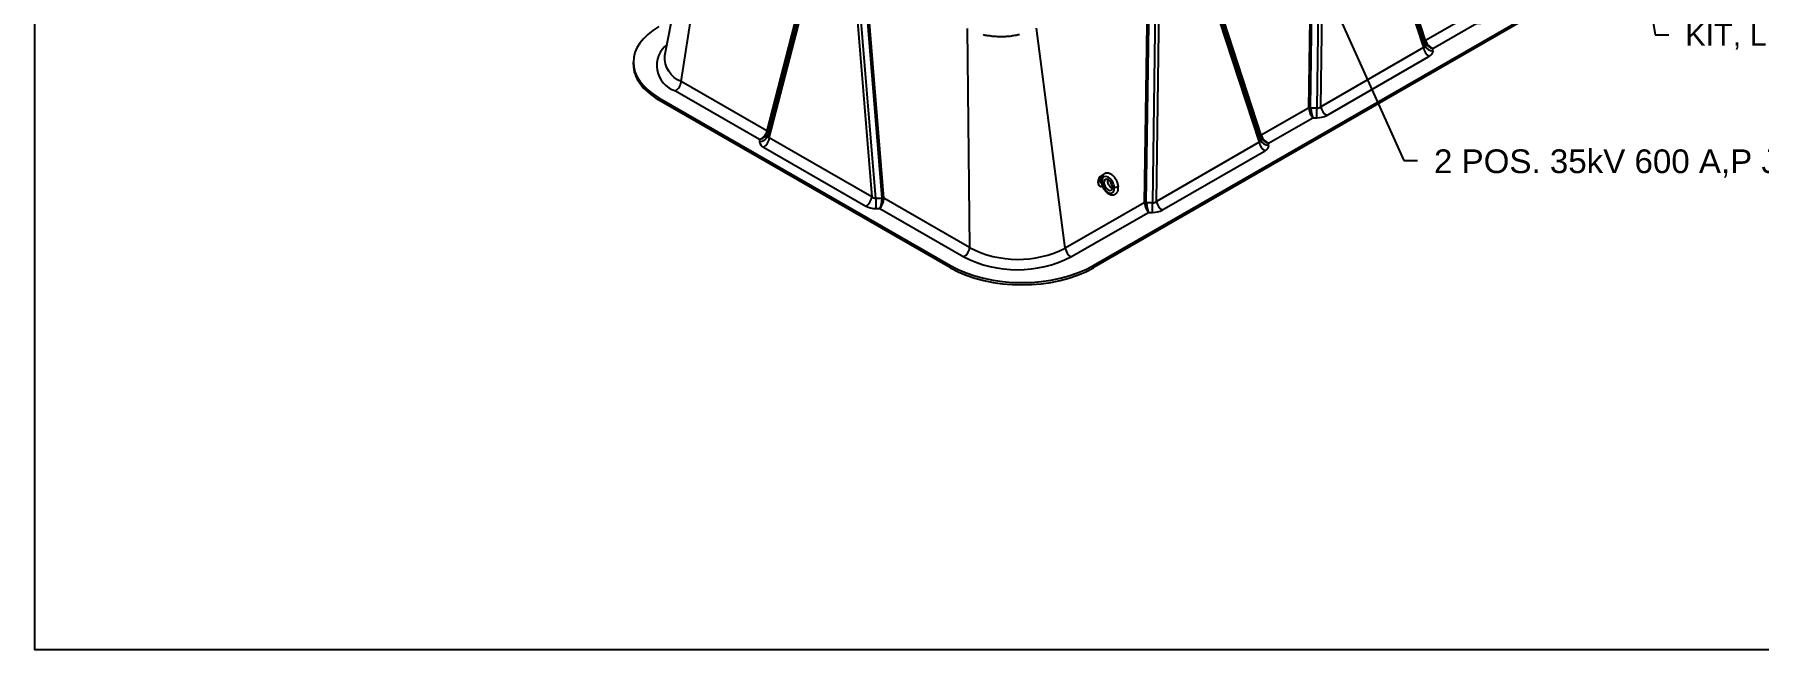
# Model space of a CAD drawing. Header units: feet. Extents: x -208 to 2089, y -974 to 342.
# Drawn here: x 713.6 to 871.3, y -628.9 to -572.6 of the extents above; entities that cross this region are included whole.
import ezdxf
from ezdxf import colors
from ezdxf.entities.mleader import LeaderData, LeaderLine
from ezdxf.math import Vec2, Vec3

# ---------------------------------------------------------------- set-up
doc = ezdxf.new("R2010")
doc.units = ezdxf.units.FT
doc.header["$MEASUREMENT"] = 0
doc.layers.get('Defpoints').update_dxf_attribs({"color": 5})
doc.layers.add('EQUIPMENT', color=6, linetype='Continuous')
doc.layers.add('TEXT', color=1, linetype='Continuous')
doc.styles.add('NEI-A', font='arial.ttf', dxfattribs={"height": 0.1})

msp = doc.modelspace()

# ---------------------------------------------------------------- linework, layer by layer
at = {"layer": 'Defpoints'}
msp.add_lwpolyline([(713.59619, -300.87849), (713.59619, -628.87849), (1211.53397, -628.87849), (1211.45397, -300.87849)], close=True, dxfattribs=at)
at = {"layer": 'EQUIPMENT'}
for points in [[(845.42701, -550.25205), (845.13413, -570.69851), (840.8142, -573.18797), (835.24954, -556.10959)], [(840.75928, -573.35271), (840.77759, -573.68219), (835.28615, -556.82347), (835.17632, -556.23772), (840.74098, -573.3161)], [(784.81981, -564.96911), (780.5731, -581.44343), (772.73865, -576.92214), (775.55758, -558.65395)], [(830.39877, -558.91022), (830.10589, -579.35668), (825.78596, -581.84614), (820.2213, -564.76776)], [(815.37052, -567.56839), (815.07765, -588.01485), (807.86556, -592.17004), (805.22967, -572.03476)], [(815.2607, -587.99655), (815.55357, -567.55009), (816.12102, -567.86127), (815.82814, -588.03316), (815.2607, -588.03316)], [(791.09836, -587.63045), (790.53091, -587.63045), (788.93839, -568.08093), (789.48754, -567.75144), (791.09836, -587.57554)], [(798.8962, -572.08968), (799.11586, -592.11513), (791.2631, -587.59384), (789.67059, -567.76974)], [(800.34228, -572.62052), (800.45211, -572.65713), (800.54364, -572.67543), (800.65347, -572.69374), (800.76329, -572.71204), (800.85482, -572.73035), (800.96465, -572.73035), (801.07448, -572.74865), (801.1843, -572.76695), (801.29413, -572.76695), (801.40396, -572.78526), (801.51379, -572.78526), (801.62362, -572.80356), (801.73345, -572.80356), (801.84328, -572.80356), (801.95311, -572.80356), (802.06293, -572.80356), (802.17276, -572.80356), (802.28259, -572.80356), (802.39242, -572.80356), (802.50225, -572.78526), (802.61208, -572.78526), (802.72191, -572.76695), (802.83174, -572.76695), (802.94157, -572.74865), (803.05139, -572.73035), (803.14292, -572.71204), (803.25275, -572.69374), (803.36258, -572.67543), (803.4724, -572.65713), (803.56393, -572.63882), (803.67376, -572.62052)], [(768.3638, -575.36624), (768.3638, -575.16488)], [(831.73502, -580.05227), (841.12538, -574.63404)], [(780.28022, -582.94442), (789.63398, -588.32603)], [(816.70677, -588.69213), (826.09714, -583.29221)], [(811.0689, -586.53216), (811.01398, -586.51386)], [(811.16042, -585.9098), (811.16042, -585.92811), (811.16042, -585.94641), (811.17873, -585.96472), (811.19703, -585.98302), (811.21533, -586.00133), (811.21533, -586.16607), (811.27025, -586.36742), (811.25194, -586.34912), (811.23364, -586.34912), (811.21533, -586.34912), (811.21533, -586.33081)], [(811.21533, -586.00133), (811.21533, -586.00133)], [(812.69802, -586.47725), (812.69802, -586.49555), (812.69802, -586.51386), (812.69802, -586.53216), (812.67972, -586.53216), (812.66141, -586.55047), (812.64311, -586.56877), (812.6065, -586.58708), (812.56989, -586.58708), (812.53328, -586.60538), (812.47837, -586.60538), (812.44176, -586.60538), (812.40515, -586.60538), (812.36854, -586.60538), (812.35023, -586.58708), (812.33193, -586.58708)]]:
    msp.add_lwpolyline(points, dxfattribs=at)
for points in [[(772.73865, -576.92214, -0.337732737), (771.25596, -574.56083), (774.66065, -557.11635)], [(780.64632, -581.57156), (784.87473, -565.09724), (784.80151, -565.7013), (780.62801, -581.93766), (780.64632, -581.60817, -0.006999535), (780.6598, -581.55436)], [(841.49147, -574.12151), (841.49147, -573.92016), (845.50023, -571.59545), (845.86632, -571.59545, 0.004659653), (845.88638, -570.72429)], [(771.45731, -573.53576, 0.606907296), (772.20781, -577.78247), (779.89582, -582.21223), (779.89582, -582.43189)], [(826.46323, -582.77968), (826.46323, -582.56002), (830.49029, -580.25362), (830.85639, -580.25362, 0.004659653), (830.87644, -579.38246, 0.191702723), (831.2306, -579.23381)], [(790.53149, -587.63213, 0.004801905), (790.53091, -588.54569), (790.89701, -588.54569), (798.58502, -592.97545, 0.239253127), (808.37809, -592.97545), (815.46205, -588.91179), (815.82814, -588.91179)]]:
    msp.add_lwpolyline(points, format="xyb", dxfattribs=at)
for points in [[(835.13971, -557.06144), (840.61284, -573.82863), (831.22248, -579.24685), (831.49705, -559.16649)], [(864.95823, -562.57118), (810.42823, -593.96391), (810.42823, -593.76256), (864.95823, -562.36983)], [(788.5906, -568.04432), (790.16481, -587.46571), (780.79276, -582.0841), (784.94795, -565.95757)], [(820.11147, -565.71961), (825.5846, -582.4868), (816.19424, -587.88672), (816.46881, -567.82466)], [(770.70681, -578.42314), (797.3586, -593.76256), (797.3586, -593.96391), (770.70681, -578.62449)], [(811.16042, -585.92811), (811.16042, -585.96472), (811.16042, -586.00133), (811.16042, -586.05624), (811.17873, -586.11115), (811.17873, -586.12946), (811.17873, -586.14776), (811.17873, -586.18437), (811.19703, -586.20268), (811.19703, -586.22098), (811.19703, -586.23929), (811.19703, -586.25759), (811.19703, -586.2759), (811.21533, -586.33081), (811.23364, -586.42234), (811.27025, -586.49555), (811.28855, -586.56877), (811.32516, -586.64199), (811.38008, -586.73352), (811.41669, -586.80674), (811.4716, -586.86165), (811.52652, -586.93487), (811.58143, -586.98978), (811.63635, -587.0447), (811.70956, -587.09961), (811.72787, -587.13622), (811.76448, -587.15453), (811.80109, -587.17283), (811.8377, -587.19114), (811.87431, -587.20944), (811.91092, -587.22775), (811.92922, -587.24605), (811.96583, -587.26436), (812.00244, -587.26436), (812.03905, -587.28266), (812.07566, -587.28266), (812.13057, -587.28266), (812.16718, -587.30097), (812.20379, -587.30097), (812.2404, -587.28266), (812.27701, -587.28266), (812.31362, -587.28266), (812.35023, -587.26436), (812.38684, -587.24605), (812.42345, -587.22775), (812.46006, -587.20944), (812.49667, -587.19114), (812.51498, -587.17283), (812.55159, -587.13622), (812.56989, -587.11792), (812.58819, -587.08131), (812.6248, -587.0447), (812.64311, -587.00809), (812.66141, -586.97148), (812.66141, -586.95317), (812.67972, -586.91657), (812.69802, -586.87996), (812.69802, -586.84335), (812.71633, -586.78843), (812.71633, -586.75182), (812.71633, -586.71521), (812.71633, -586.6786), (812.71633, -586.64199), (812.71633, -586.60538), (812.71633, -586.56877), (812.69802, -586.47725), (812.69802, -586.40403), (812.67972, -586.31251), (812.66141, -586.23929), (812.64311, -586.16607), (812.6065, -586.07454), (812.56989, -586.00133), (812.53328, -585.92811), (812.49667, -585.85489), (812.44176, -585.78167), (812.38684, -585.70845), (812.33193, -585.65353), (812.27701, -585.58031), (812.2221, -585.5254), (812.18549, -585.5071), (812.14888, -585.47049), (812.13057, -585.45218), (812.09397, -585.43388), (812.05736, -585.41557), (812.02075, -585.39727), (811.98414, -585.37896), (811.94753, -585.36066), (811.91092, -585.34235), (811.87431, -585.34235), (811.8377, -585.32405), (811.80109, -585.32405), (811.76448, -585.30574), (811.72787, -585.30574), (811.69126, -585.30574), (811.65465, -585.30574), (811.61804, -585.30574), (811.58143, -585.32405), (811.54482, -585.32405), (811.50821, -585.34235), (811.4716, -585.36066), (811.43499, -585.37896), (811.39838, -585.39727), (811.36177, -585.41557), (811.34347, -585.45218), (811.30686, -585.47049), (811.28855, -585.5071), (811.27025, -585.54371), (811.25194, -585.58031), (811.23364, -585.61692), (811.21533, -585.63523), (811.19703, -585.67184), (811.19703, -585.70845), (811.17873, -585.74506), (811.17873, -585.78167), (811.16042, -585.83658), (811.16042, -585.87319), (811.16042, -585.9098)]]:
    msp.add_lwpolyline(points, close=True, dxfattribs=at)
for points in [[(830.28894, -579.33838), (830.56351, -558.89192), (831.14926, -559.2214), (830.85639, -579.37499), (830.28894, -579.37499, -0.031673403)], [(825.73104, -581.99257), (825.74935, -582.32206), (820.25791, -565.48164), (820.16638, -564.89589), (825.73104, -581.97427, -0.004941487)], [(811.16614, -585.85748, 0.190023372), (811.07657, -586.08955, -0.190023372)]]:
    msp.add_lwpolyline(points, format="xyb", close=True, dxfattribs=at)
for centre, radius, start, end in [((839.05544, -573.8384), 1.78183, 16.2458518, 17.378348), ((848.71858, -571.11271), 8.15869, 194.6473968, 195.0331235), ((830.66879, -579.32362), 0.56285, 181.9738513, 187.935815), ((775.55782, -580.48153), 5.11896, 348.4996308, 349.2747031), ((833.69034, -579.77088), 8.15869, 194.6473968, 195.0331235), ((811.26063, -586.03029), 0.24554, 249.3425891, 256.9706509), ((811.27026, -585.99895), 0.17971, 241.4416893, 250.4058007), ((790.61219, -586.97916), 0.65078, 228.2037118, 263.9225452), ((790.80432, -587.59356), 0.30745, 354.9378263, 4.5124964), ((790.77328, -587.61225), 0.50714, 353.5610203, 1.8362489), ((815.64055, -587.98179), 0.56285, 181.9738513, 187.935815), ((815.57801, -587.98144), 0.30843, 178.962375, 186.2189582), ((769.48622, -587.85909), 46.36227, 358.7303639, 359.79827), ((815.84359, -587.51437), 0.52087, 270.1264971, 313.5348861), ((803.54447, -583.57642), 9.61885, 242.586451, 296.6943645)]:
    msp.add_arc(centre, radius, start, end, dxfattribs=at)
for points in [[(770.70939, -571.90045), (767.58193, -573.69829), (767.58193, -576.61317), (770.70939, -578.41101)], [(840.61721, -573.82992), (840.66116, -574.14513), (840.87883, -574.48134), (841.13356, -574.62748)], [(840.62662, -573.81256), (840.73189, -573.78839), (840.78994, -573.73315), (840.78799, -573.65899)], [(840.83508, -573.19044), (840.79097, -573.2271), (840.76671, -573.26874), (840.76765, -573.30622)], [(840.83674, -573.24056), (840.7928, -573.27333), (840.7679, -573.3097), (840.76736, -573.34192)], [(840.77106, -573.3333), (840.85875, -573.6159), (841.15851, -573.84939), (841.5011, -573.90195)], [(840.784, -573.6712), (840.87001, -573.93962), (841.16436, -574.12454), (841.50085, -574.12158)], [(840.83983, -573.22912), (840.92075, -573.52499), (841.19358, -573.80195), (841.50426, -573.90363)], [(768.3638, -575.35708), (768.3638, -576.57805), (769.20753, -577.74901), (770.70939, -578.61236)], [(841.14554, -574.63235), (841.38386, -574.49426), (841.51482, -574.30896), (841.50963, -574.11723)], [(772.21793, -577.7759), (772.49023, -577.61968), (772.71699, -577.24898), (772.74024, -576.92202)], [(830.30177, -579.33843), (830.23624, -579.33729), (830.17301, -579.34488), (830.12599, -579.35951)], [(830.30213, -579.37415), (830.23801, -579.38011), (830.17601, -579.39432), (830.12938, -579.41374)], [(830.13542, -579.39966), (830.18007, -579.71306), (830.33041, -580.05516), (830.50158, -580.23281)], [(830.31132, -579.35872), (830.33543, -579.67768), (830.41403, -580.03716), (830.50275, -580.2342)], [(830.86058, -580.23523), (831.19307, -580.2382), (831.51439, -580.16294), (831.75386, -580.02602)], [(831.22684, -579.22984), (831.2708, -579.54505), (831.48847, -579.88125), (831.7432, -580.02739)], [(779.9019, -582.2155), (780.22748, -582.10792), (780.50878, -581.80763), (780.57379, -581.49822)], [(779.90466, -582.21373), (780.26382, -582.15665), (780.57308, -581.90041), (780.64337, -581.60169)], [(780.64145, -581.6025), (780.64028, -581.57074), (780.61462, -581.53617), (780.5699, -581.50612)], [(780.65992, -581.54689), (780.66103, -581.505), (780.63656, -581.46068), (780.59189, -581.42368)], [(779.90501, -582.41359), (780.25863, -582.41379), (780.56301, -582.20737), (780.63205, -581.92054)], [(779.91419, -582.42978), (779.91382, -582.62154), (780.0475, -582.80665), (780.28582, -582.94436)], [(780.29034, -582.91955), (780.56265, -582.76333), (780.7894, -582.39263), (780.81266, -582.06567)], [(780.64074, -581.92878), (780.64353, -581.99529), (780.70368, -582.04747), (780.80797, -582.07385)], [(825.58897, -582.46979), (825.63292, -582.785), (825.85059, -583.1212), (826.10532, -583.26734)], [(825.59838, -582.47073), (825.70365, -582.44656), (825.7617, -582.39132), (825.75975, -582.31716)], [(825.80684, -581.84861), (825.76273, -581.88527), (825.73847, -581.92691), (825.73941, -581.96439)], [(825.8085, -581.88043), (825.76456, -581.9132), (825.73966, -581.94957), (825.73912, -581.98179)], [(825.74282, -581.99148), (825.8305, -582.27407), (826.13027, -582.50756), (826.47286, -582.56012)], [(825.75576, -582.31107), (825.84177, -582.57948), (826.13611, -582.76441), (826.47261, -582.76144)], [(825.81159, -581.88729), (825.89251, -582.18316), (826.16534, -582.46012), (826.47602, -582.5618)], [(826.1173, -583.29052), (826.35562, -583.15243), (826.48658, -582.96713), (826.48139, -582.7754)], [(810.86595, -585.96199), (810.80205, -586.20906), (810.87615, -586.43675), (811.04061, -586.49869)], [(810.93048, -585.89406), (810.86037, -586.07337), (810.86317, -586.26549), (810.93777, -586.39383)], [(811.29703, -585.50721), (811.11273, -585.52199), (810.92985, -585.71493), (810.86595, -585.96199)], [(811.27288, -585.53678), (811.13222, -585.5774), (811.00059, -585.71474), (810.93048, -585.89406)], [(810.93777, -586.39383), (811.01238, -586.52217), (811.14664, -586.56587), (811.28705, -586.50749)], [(811.07657, -586.08955), (811.0782, -586.17286), (811.11541, -586.23797), (811.174, -586.26004)], [(811.07657, -586.08955), (811.0782, -586.17286), (811.11541, -586.23797), (811.174, -586.26004)], [(811.77975, -585.6679), (811.48559, -585.51141), (811.24685, -585.65639), (811.23392, -585.99936)], [(811.26612, -586.34423), (811.36537, -586.72959), (811.66247, -587.07705), (811.94538, -587.13862)], [(811.52645, -585.88544), (811.37082, -585.96957), (811.36351, -586.25766), (811.51014, -586.5289)], [(812.07373, -586.22425), (811.92711, -585.953), (811.68208, -585.80131), (811.52645, -585.88544)], [(811.72738, -585.88121), (811.69563, -586.01517), (811.73102, -586.19711), (811.82132, -586.36416)], [(812.34835, -586.59223), (812.32261, -586.22868), (812.0739, -585.82439), (811.77975, -585.6679)], [(811.82132, -586.36416), (811.91162, -586.53121), (812.04445, -586.66047), (812.17392, -586.70728)], [(812.05742, -586.86771), (812.21306, -586.78358), (812.22036, -586.49549), (812.07373, -586.22425)], [(789.64409, -588.31947), (789.9164, -588.16325), (790.14316, -587.79255), (790.16641, -587.46559)], [(790.90235, -588.54292), (791.0828, -588.35662), (791.23941, -587.9906), (791.27643, -587.66865)], [(790.91049, -588.54613), (791.01173, -588.34058), (791.09741, -587.95691), (791.11515, -587.62969)], [(791.28155, -587.59304), (791.23527, -587.57724), (791.17255, -587.57086), (791.10718, -587.57529)], [(791.27894, -587.67122), (791.23295, -587.64955), (791.17139, -587.63481), (791.10733, -587.63011)], [(811.51014, -586.5289), (811.65676, -586.80015), (811.90179, -586.95184), (812.05742, -586.86771)], [(811.94538, -587.13862), (812.22829, -587.20019), (812.39998, -586.95476), (812.33792, -586.57749)], [(815.27353, -587.97829), (815.208, -587.97716), (815.14477, -587.98474), (815.09775, -587.99938)], [(815.27389, -588.03232), (815.20977, -588.03828), (815.14777, -588.05249), (815.10114, -588.07191)], [(815.10718, -588.05783), (815.15182, -588.37123), (815.30217, -588.71333), (815.47334, -588.89098)], [(815.28308, -588.01689), (815.30718, -588.33585), (815.38579, -588.69533), (815.47451, -588.89237)], [(816.1986, -587.88801), (816.24256, -588.20322), (816.46023, -588.53943), (816.71496, -588.68556)], [(789.64919, -588.32935), (789.88798, -588.46821), (790.20893, -588.54608), (790.54142, -588.54581)], [(815.83234, -588.8934), (816.16483, -588.89637), (816.48615, -588.82111), (816.72562, -588.68419)], [(798.59514, -592.96889), (798.86745, -592.81267), (799.0942, -592.44197), (799.11746, -592.11501)], [(807.86992, -592.17133), (807.91387, -592.48654), (808.13154, -592.82275), (808.38628, -592.96889)], [(797.35965, -593.75563), (800.97321, -595.83941), (806.83193, -595.83941), (810.44548, -593.75563)], [(797.35966, -593.95699), (800.97321, -596.04077), (806.83193, -596.04077), (810.44548, -593.95699)]]:
    msp.add_open_spline(points, degree=3, dxfattribs=at)

# ---------------------------------------------------------------- leaders
at = {"layer": 'TEXT'}
ml = msp.add_multileader_mtext('Standard', dxfattribs=at)
ml.set_content('{\\H1.08333x;2 POS. 35kV 600 A,P JUNCTION INSERT SEE DETAIL 1.}', color=256, style='NEI-A')
ml.set_leader_properties()
ml.build(insert=Vec2(0, 0))
ml.multileader.update_dxf_attribs({"dogleg_length": 0.0625, "arrow_head_size": 2.5, "scale": 20})
ctx = ml.context
ctx.base_point, ctx.scale, ctx.char_height, ctx.arrow_head_size, ctx.landing_gap_size, ctx.plane_origin = Vec3(840.08622, -584.15422), 20, 2, 2.5, 1.5, Vec3(795.9645, -563.82487)
notes = []
notes.append((ctx, [(0, (1, 1, 0), (838.83622, -584.15422), (1, 0), 1.25, [(0, [(815.23018, -531.62117)], 0, [])])]))
ctx.mtext.insert, ctx.mtext.width, ctx.mtext.line_spacing_factor, ctx.mtext.flow_direction = Vec3(841.58622, -583.13575), 32.8297529, 0.9, 5
ml = msp.add_multileader_mtext('Standard', dxfattribs=at)
ml.set_content('KIT, LIFTING EYE ASSEMBLY', color=256, style='NEI-A')
ml.set_leader_properties()
ml.build(insert=Vec2(0, 0))
ml.multileader.update_dxf_attribs({"dogleg_length": 0.0625, "arrow_head_size": 2.5, "scale": 20})
ctx = ml.context
ctx.base_point, ctx.scale, ctx.char_height, ctx.arrow_head_size, ctx.landing_gap_size, ctx.plane_origin = Vec3(863.0598, -572.65713), 20, 2, 2.5, 1.5, Vec3(812.91346, -603.76299)
notes.append((ctx, [(0, (1, 1, 0), (861.8098, -572.65713), (1, 0), 1.25, [(0, [(859.6142, -559.24416)], 0, [])])]))
ctx.mtext.insert, ctx.mtext.width, ctx.mtext.line_spacing_factor, ctx.mtext.flow_direction = Vec3(864.5598, -571.64007), 24.0519796, 0.9, 5
for ctx, leaders in notes:
    for number, flags, end, landing, length, lines in leaders:
        leader = LeaderData()
        leader.index, (leader.has_last_leader_line, leader.has_dogleg_vector, leader.attachment_direction) = number, flags
        leader.last_leader_point, leader.dogleg_vector, leader.dogleg_length = Vec3(end), Vec3(landing), length
        for number, points, colour, breaks in lines:
            line = LeaderLine()
            line.index, line.vertices, line.color, line.breaks = number, Vec3.list(points), colors.encode_raw_color(colour), breaks
            leader.lines.append(line)
        ctx.leaders.append(leader)

doc.saveas('drawing.dxf')
